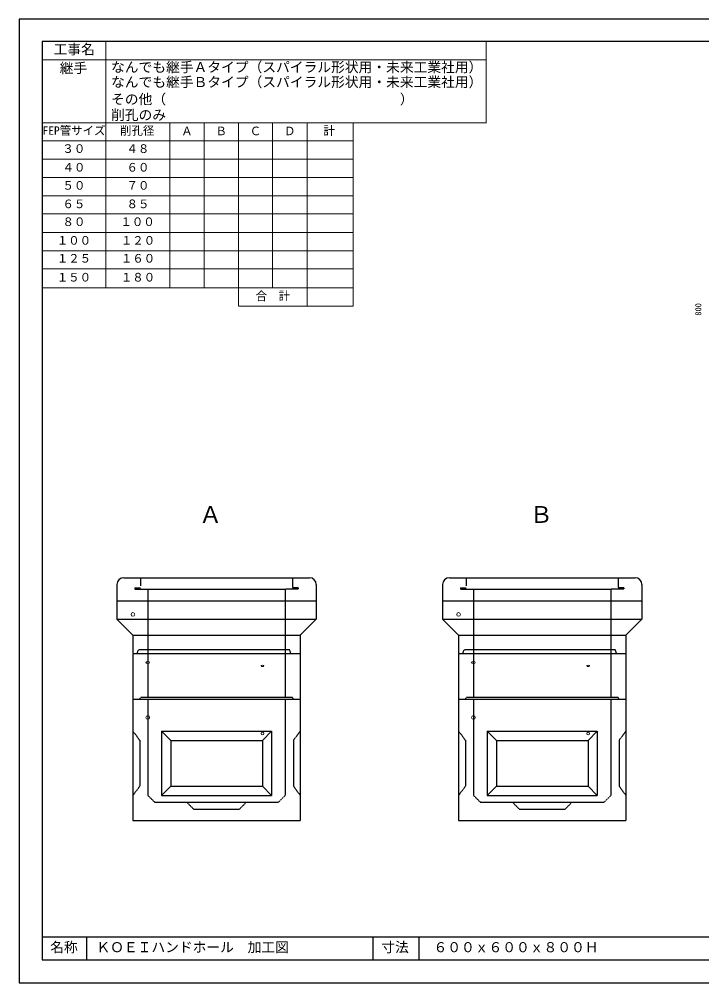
# Model space of a CAD drawing. Units: millimetres, scale not verified. Extents: x -297 to 298, y -210 to 211.
# Drawn here: x -297 to 0.8, y -210 to 210.5 of the extents above; entities that cross this region are included whole.
import ezdxf
from ezdxf.enums import TextEntityAlignment as Align

# ---------------------------------------------------------------- set-up
doc = ezdxf.new("R2010")
doc.units = ezdxf.units.MM
doc.linetypes.add('USER2', pattern=[4.7625, 3.175, -1.5875])
doc.layers.add('0-0', color=7, linetype='Continuous')
for name, color, linetype, lineweight in [('0-1_0', 9, 'Continuous', 25), ('0-2_dims', 7, 'Continuous', 18), ('0-3_pen1実線', 4, 'Continuous', 13), ('0-4_pen2実線', 3, 'Continuous', 13), ('0-5_pen3実線', 7, 'Continuous', 25), ('0-6_pen4実線', 7, 'Continuous', 25), ('0-7_pen2破線', 3, 'USER2', 25), ('0-8_鉄筋', 7, 'Continuous', 25)]:
    doc.layers.add(name, color=color, linetype=linetype, lineweight=lineweight)
doc.styles.add('ＭＳ ゴシック', font='')
doc.styles.get('ＭＳ ゴシック').set_extended_font_data('MS Gothic')

# ---------------------------------------------------------------- blocks, each defined once
blk = doc.blocks.new('部分図 1')
at = {"layer": '0-1_0'}
blk.add_lwpolyline([(0.1, 0.3), (11898.1, 0.3), (11898.1, 8410.3), (0.1, 8410.3)], close=True, dxfattribs=at)
at = {"layer": '0-2_dims'}
for p, q in [((755.1, 6066.8), (755.1, 8215.2)), ((4075.2, 7506.5), (4075.2, 8215.2)), ((200.1, 8055.5), (4076.2, 8055.5)), ((200.1, 7506.5), (4076.2, 7506.5)), ((1313.17, 6066.8), (1313.17, 7507.2)), ((1313.17, 6066.8), (1313.17, 7506.8)), ((1613.17, 6066.8), (1613.17, 7506.8)), ((1912.17, 5908), (1912.17, 7506.8)), ((2211.17, 6066.8), (2211.17, 7506.8)), ((2511.17, 5906), (2511.17, 7506.8)), ((200.17, 7349), (2913.17, 7349)), ((200.1, 7190), (2913.1, 7190)), ((200.1, 7028.2), (2913.1, 7028.2)), ((200.1, 6870.4), (2913.1, 6870.4)), ((200.1, 6711.4), (2913.1, 6711.4)), ((200.1, 6550.4), (2913.1, 6550.4)), ((200.1, 6390.4), (2913.1, 6390.4)), ((200.1, 6231.6), (2913.1, 6231.6)), ((2913.17, 6066.8), (2913.17, 5906.1)), ((1912.17, 5906.1), (2913.17, 5906.1))]:
    blk.add_line(p, q, dxfattribs=at)
blk.add_lwpolyline([(200.17, 6066.8), (2913.17, 6066.8), (2913.17, 7506.8), (200.17, 7506.8)], close=True, dxfattribs=at)
at = {"layer": '0-3_pen1実線'}
for p, q in [((2385.84, 3525.63), (2395.21, 3535)), ((5227.84, 3525.63), (5237.21, 3535))]:
    blk.add_line(p, q, dxfattribs=at)
at = {"layer": '0-4_pen2実線'}
for centre, radius in [((991.84, 3215), 16), ((3833.84, 3215), 16), ((1121.84, 2315.9), 16), ((3963.84, 2315.9), 16), ((2121.84, 2175.9), 12), ((4963.84, 2175.9), 12)]:
    blk.add_circle(centre, radius, dxfattribs=at)
for centre, major_axis in [((1121.84, 2795.2), (16, 0)), ((3963.84, 2795.2), (16, 0)), ((2121.84, 2765.27), (12, 0)), ((4963.84, 2765.27), (12, 0))]:
    blk.add_ellipse(centre, major_axis=major_axis, ratio=0.498775, dxfattribs=at)
at = {"layer": '0-5_pen3実線'}
for p, q in [((911.84, 3535), (2531.84, 3535)), ((3753.84, 3535), (5373.84, 3535)), ((851.84, 3475), (851.84, 3335)), ((2591.84, 3475), (2591.84, 3335)), ((3693.84, 3475), (3693.84, 3335)), ((5433.84, 3475), (5433.84, 3335)), ((851.84, 3335), (2591.84, 3335)), ((851.84, 3335), (851.84, 3175)), ((2591.84, 3335), (2591.84, 3175)), ((3693.84, 3335), (5433.84, 3335)), ((3693.84, 3335), (3693.84, 3175)), ((5433.84, 3335), (5433.84, 3175)), ((851.84, 3175), (2591.84, 3175)), ((991.84, 3035), (851.84, 3175)), ((2451.84, 3035), (2591.84, 3175)), ((3693.84, 3175), (5433.84, 3175)), ((3833.84, 3035), (3693.84, 3175)), ((5293.84, 3035), (5433.84, 3175)), ((991.84, 3035), (2451.84, 3035)), ((991.84, 3035), (991.84, 2879)), ((2451.84, 3035), (2451.84, 2875)), ((3833.84, 3035), (5293.84, 3035)), ((3833.84, 3035), (3833.84, 2879)), ((5293.84, 3035), (5293.84, 2875)), ((991.84, 2875), (2451.84, 2875)), ((991.84, 2875), (991.84, 2475.98)), ((2451.84, 2875), (2451.84, 2475.98)), ((3833.84, 2875), (3833.84, 2475.98)), ((3833.84, 2875), (5293.84, 2875)), ((5293.84, 2875), (5293.84, 2475.98)), ((991.84, 2475.98), (2451.84, 2475.98)), ((991.84, 2475.9), (991.84, 1415.9)), ((2451.84, 2475.9), (2451.84, 1415.9)), ((3833.84, 2475.98), (5293.84, 2475.98)), ((3833.84, 2475.9), (3833.84, 1415.9)), ((5293.84, 2475.9), (5293.84, 1415.9)), ((1241.84, 2195.9), (1241.84, 1635.9)), ((1241.84, 2195.9), (1321.84, 2115.9)), ((1241.84, 2195.9), (1721.84, 2195.9)), ((1721.84, 2195.9), (2201.84, 2195.9)), ((2201.84, 2195.9), (2121.84, 2115.9)), ((2201.84, 2195.9), (2201.84, 1635.9)), ((4083.84, 2195.9), (4083.84, 1635.9)), ((4083.84, 2195.9), (4163.84, 2115.9)), ((4083.84, 2195.9), (4563.84, 2195.9)), ((4563.84, 2195.9), (5043.84, 2195.9)), ((5043.84, 2195.9), (4963.84, 2115.9)), ((5043.84, 2195.9), (5043.84, 1635.9)), ((1321.84, 2115.9), (1321.84, 1715.9)), ((1321.84, 2115.9), (1721.84, 2115.9)), ((1721.84, 2115.9), (2121.84, 2115.9)), ((2121.84, 2115.9), (2121.84, 1715.9)), ((4163.84, 2115.9), (4163.84, 1715.9)), ((4163.84, 2115.9), (4563.84, 2115.9)), ((4563.84, 2115.9), (4963.84, 2115.9)), ((4963.84, 2115.9), (4963.84, 1715.9)), ((1241.84, 1635.9), (1321.84, 1715.9)), ((1321.84, 1715.9), (1721.84, 1715.9)), ((1721.84, 1715.9), (2121.84, 1715.9)), ((2201.84, 1635.9), (2121.84, 1715.9)), ((4083.84, 1635.9), (4163.84, 1715.9)), ((4163.84, 1715.9), (4563.84, 1715.9)), ((4563.84, 1715.9), (4963.84, 1715.9)), ((5043.84, 1635.9), (4963.84, 1715.9)), ((1241.84, 1635.9), (1721.84, 1635.9)), ((1721.84, 1635.9), (2201.84, 1635.9)), ((4083.84, 1635.9), (4563.84, 1635.9)), ((4563.84, 1635.9), (5043.84, 1635.9)), ((991.84, 1415.9), (2451.84, 1415.9)), ((3833.84, 1415.9), (5293.84, 1415.9)), ((586.1, 400.3), (586.1, 200.3)), ((3488.1, 400.3), (3488.1, 200.3))]:
    blk.add_line(p, q, dxfattribs=at)
for centre, start, end in [((911.84, 3475), 90, 180), ((2531.84, 3475), 0, 90), ((3753.84, 3475), 90, 180), ((5373.84, 3475), 0, 90)]:
    blk.add_arc(centre, 60, start, end, dxfattribs=at)
at = {"layer": '0-6_pen4実線'}
for p, q in [((200.1, 400.3), (11709.1, 400.3)), ((3085.4, 400.3), (3085.4, 200.3))]:
    blk.add_line(p, q, dxfattribs=at)
blk.add_lwpolyline([(200.1, 200.3), (11709.1, 200.3), (11709.1, 8215.3), (200.1, 8215.3)], close=True, dxfattribs=at)
at = {"layer": '0-7_pen2破線'}
for p, q in [((1057.84, 3535), (1057.84, 3465)), ((2385.84, 3535), (2385.84, 3447)), ((3899.84, 3535), (3899.84, 3465)), ((5227.84, 3535), (5227.84, 3447)), ((1009.84, 3447), (1057.84, 3447)), ((1009.84, 3447), (1009.84, 3435)), ((1009.84, 3435), (2321.84, 3435)), ((1121.84, 3435), (1121.84, 3335)), ((2433.84, 3435), (2321.84, 3435)), ((2321.84, 3435), (2321.84, 3335)), ((2433.84, 3447), (2385.84, 3447)), ((2433.84, 3447), (2433.84, 3435)), ((3851.84, 3447), (3899.84, 3447)), ((3851.84, 3447), (3851.84, 3435)), ((3851.84, 3435), (5163.84, 3435)), ((3963.84, 3435), (3963.84, 3335)), ((5275.84, 3435), (5163.84, 3435)), ((5163.84, 3435), (5163.84, 3335)), ((5275.84, 3447), (5227.84, 3447)), ((5275.84, 3447), (5275.84, 3435)), ((1121.84, 3335), (1121.84, 2875)), ((2321.84, 3335), (2321.84, 2875)), ((3963.84, 3335), (3963.84, 2875)), ((5163.84, 3335), (5163.84, 2875)), ((1030.04, 2876.4), (1040.04, 2906.4)), ((2360.04, 2906.4), (1040.04, 2906.4)), ((1121.84, 2875), (1121.84, 2490.94)), ((2321.84, 2875), (2321.84, 2490.94)), ((2370.04, 2876.4), (2360.04, 2906.4)), ((3872.04, 2876.4), (3882.04, 2906.4)), ((5202.04, 2906.4), (3882.04, 2906.4)), ((3963.84, 2875), (3963.84, 2490.94)), ((5163.84, 2875), (5163.84, 2490.94)), ((5212.04, 2876.4), (5202.04, 2906.4)), ((1051.84, 2475.98), (1061.84, 2490.94)), ((1721.84, 2490.94), (1061.84, 2490.94)), ((1121.84, 2475.9), (1121.84, 1635.9)), ((2381.84, 2490.94), (1721.84, 2490.94)), ((2321.84, 2475.9), (2321.84, 1635.9)), ((2391.84, 2475.98), (2381.84, 2490.94)), ((3893.84, 2475.98), (3903.84, 2490.94)), ((4563.84, 2490.94), (3903.84, 2490.94)), ((3963.84, 2475.9), (3963.84, 1635.9)), ((5223.84, 2490.94), (4563.84, 2490.94)), ((5163.84, 2475.9), (5163.84, 1635.9)), ((5233.84, 2475.98), (5223.84, 2490.94)), ((991.84, 2195.9), (1051.84, 2115.9)), ((3833.84, 2195.9), (3893.84, 2115.9)), ((1121.84, 1635.9), (1181.84, 1575.9)), ((2321.84, 1635.9), (2261.84, 1575.9)), ((3963.84, 1635.9), (4023.84, 1575.9)), ((5163.84, 1635.9), (5103.84, 1575.9)), ((1181.84, 1575.9), (1721.84, 1575.9)), ((1461.84, 1575.9), (1521.84, 1515.9)), ((1521.84, 1515.9), (1721.84, 1515.9)), ((1721.84, 1575.9), (2261.84, 1575.9)), ((1721.84, 1515.9), (1921.84, 1515.9)), ((1981.84, 1575.9), (1921.84, 1515.9)), ((4023.84, 1575.9), (4563.84, 1575.9)), ((4303.84, 1575.9), (4363.84, 1515.9)), ((4363.84, 1515.9), (4563.84, 1515.9)), ((4563.84, 1575.9), (5103.84, 1575.9)), ((4563.84, 1515.9), (4763.84, 1515.9)), ((4823.84, 1575.9), (4763.84, 1515.9))]:
    blk.add_line(p, q, dxfattribs=at)
for points in [[(2451.84, 2195.9), (2391.84, 2115.9), (2391.84, 1715.9), (2451.84, 1635.9)], [(5293.84, 2195.9), (5233.84, 2115.9), (5233.84, 1715.9), (5293.84, 1635.9)], [(1051.84, 2115.9), (1051.84, 1715.9), (991.84, 1635.9)], [(3893.84, 2115.9), (3893.84, 1715.9), (3833.84, 1635.9)]]:
    blk.add_lwpolyline(points, dxfattribs=at)
at = {"layer": '0-2_dims', "style": 'ＭＳ ゴシック'}
for s, height, p in [('工事名', 87.98, (299.1, 8078.2)), ('継手', 87.98, (353.1, 7914.2)), ('なんでも継手Ａタイプ（スパイラル形状用・未来工業社用）\u3000\u3000', 87.98, (801.1, 7922.2)), ('なんでも継手Ｂタイプ（スパイラル形状用・未来工業社用）\u3000\u3000', 87.98, (801.1, 7792.2)), ('その他（\u3000\u3000\u3000\u3000\u3000\u3000\u3000\u3000\u3000\u3000\u3000\u3000\u3000\u3000\u3000\u3000\u3000）', 87.98, (801.1, 7642.2)), ('削孔のみ', 87.98, (801.1, 7505.2)), ('FEP管サイズ', 73.31, (203.17, 7379.9)), ('削孔径', 73.31, (879.17, 7379.9)), ('Ａ', 73.31, (1413.17, 7375.9)), ('Ｂ', 73.31, (1712.17, 7375.9)), ('Ｃ', 73.31, (2011.17, 7375.9)), ('Ｄ', 73.31, (2310.17, 7375.9)), ('計', 73.31, (2654.17, 7378.9)), ('３０', 73.31, (376.17, 7221.9)), ('４８', 73.31, (935.17, 7221.9)), ('４０', 73.31, (377.07, 7058.9)), ('６０', 73.31, (936.07, 7058.9)), ('５０', 73.31, (377.07, 6900.5)), ('７０', 73.31, (936.07, 6900.5)), ('６５', 73.31, (377.07, 6739.5)), ('８５', 73.31, (936.07, 6739.5)), ('８０', 73.31, (377.17, 6583.5)), ('１００', 73.31, (882.17, 6583.5)), ('１００', 73.31, (327.07, 6420.5)), ('１２０', 73.31, (886.07, 6420.5)), ('１２５', 73.31, (327.07, 6264.1)), ('１６０', 73.31, (886.07, 6264.1)), ('１５０', 73.31, (327.07, 6099.1)), ('１８０', 73.31, (886.07, 6099.1)), ('合\u3000計', 73.31, (2063.17, 5935.9))]:
    blk.add_text(s, height=height, dxfattribs=at).set_placement(p, align=Align.BOTTOM_LEFT)
blk.add_text('800', height=53.52, rotation=90, dxfattribs=at).set_placement((5968, 5823.25), align=Align.BOTTOM_LEFT)
at = {"layer": '0-5_pen3実線', "style": 'ＭＳ ゴシック'}
for s, p in [('名称', (270.1, 240.3)), ('ＫＯＥＩハンドホール\u3000加工図', (673.1, 240.3)), ('寸法', (3159.3, 240.3)), ('６００ｘ６００ｘ８００Ｈ', (3615.1, 240.3))]:
    blk.add_text(s, height=87.98, dxfattribs=at).set_placement(p, align=Align.BOTTOM_LEFT)
at = {"layer": '0-8_鉄筋', "style": 'ＭＳ ゴシック'}
for s, p in [('Ａ', (1568.97, 3970.23)), ('Ｂ', (4454.97, 3970.23))]:
    blk.add_text(s, height=146.6, dxfattribs=at).set_placement(p, align=Align.BOTTOM_LEFT)

msp = doc.modelspace()

# ---------------------------------------------------------------- block references
at = {"layer": '0-0', "xscale": 0.05, "yscale": 0.05}
msp.add_blockref('部分図 1', (-297, -210), dxfattribs=at)

doc.saveas('drawing.dxf')
